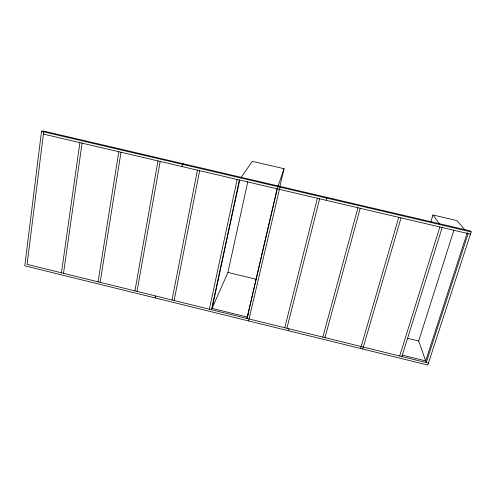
<?xml version="1.0" encoding="UTF-8"?>
<svg xmlns="http://www.w3.org/2000/svg" width="496" height="496" viewBox="0 0 496 496"><rect width="100%" height="100%" fill="white"/><g stroke="black" fill="none" stroke-linecap="round" stroke-linejoin="round"><path stroke-width="0.74" d="M41.521 131.341L24.8 265.837L427.806 365.05L471.2 231.923L470.326 230.938L43.084 130.95L41.521 131.341L471.2 231.923M61.442 272.806L79.893 142.625M63.494 273.315L82.076 143.139M98.065 281.815L118.804 151.745M100.136 282.323L121.005 152.26M134.931 290.885L157.982 160.921M137.014 291.394L160.196 161.442M155.143 297.922L155.508 295.945M182.088 166.569L182.503 164.343L183.284 163.767M172.025 300.012L197.427 170.165M174.121 300.526L199.652 170.686M209.362 309.194L237.138 179.465M239.382 179.992L211.476 309.715L227.918 272.428L247.789 181.734M239.686 180.079L212.059 308.388L247.337 317.062L277.196 188.871M279.831 186.719L284.041 168.714L252.259 161.33L240.703 178.083M248.608 320.931L280.135 186.428M284.766 327.744L317.384 198.27M286.899 328.271L319.66 198.803M288.48 330.745L288.982 328.78M326.43 200.39L326.963 197.389M322.834 337.106L357.926 207.768M324.985 337.64L360.214 208.301M248.812 311.941L246.94 318.438L277.89 185.901M360.58 348.496L398.741 217.329M362.737 349.029L401.047 217.868M430.931 221.638L432.971 214.985L456.959 220.584L464.833 229.735M399.714 356.023L439.847 226.963M401.896 356.556L442.172 227.503M468.143 233.591L426.256 362.551L418.686 341.006L453.921 230.125M467.288 232.599L425.68 360.914L402.188 355.136M278.113 185.957L284.041 168.714M45.241 131.459L43.691 131.849L27.088 264.356L428.445 363.091M43.412 134.081L470.481 234.137M227.918 272.428L255.868 279.205M407.749 338.334L418.686 341.006M432.971 214.985L439.679 224.111"/></g></svg>
